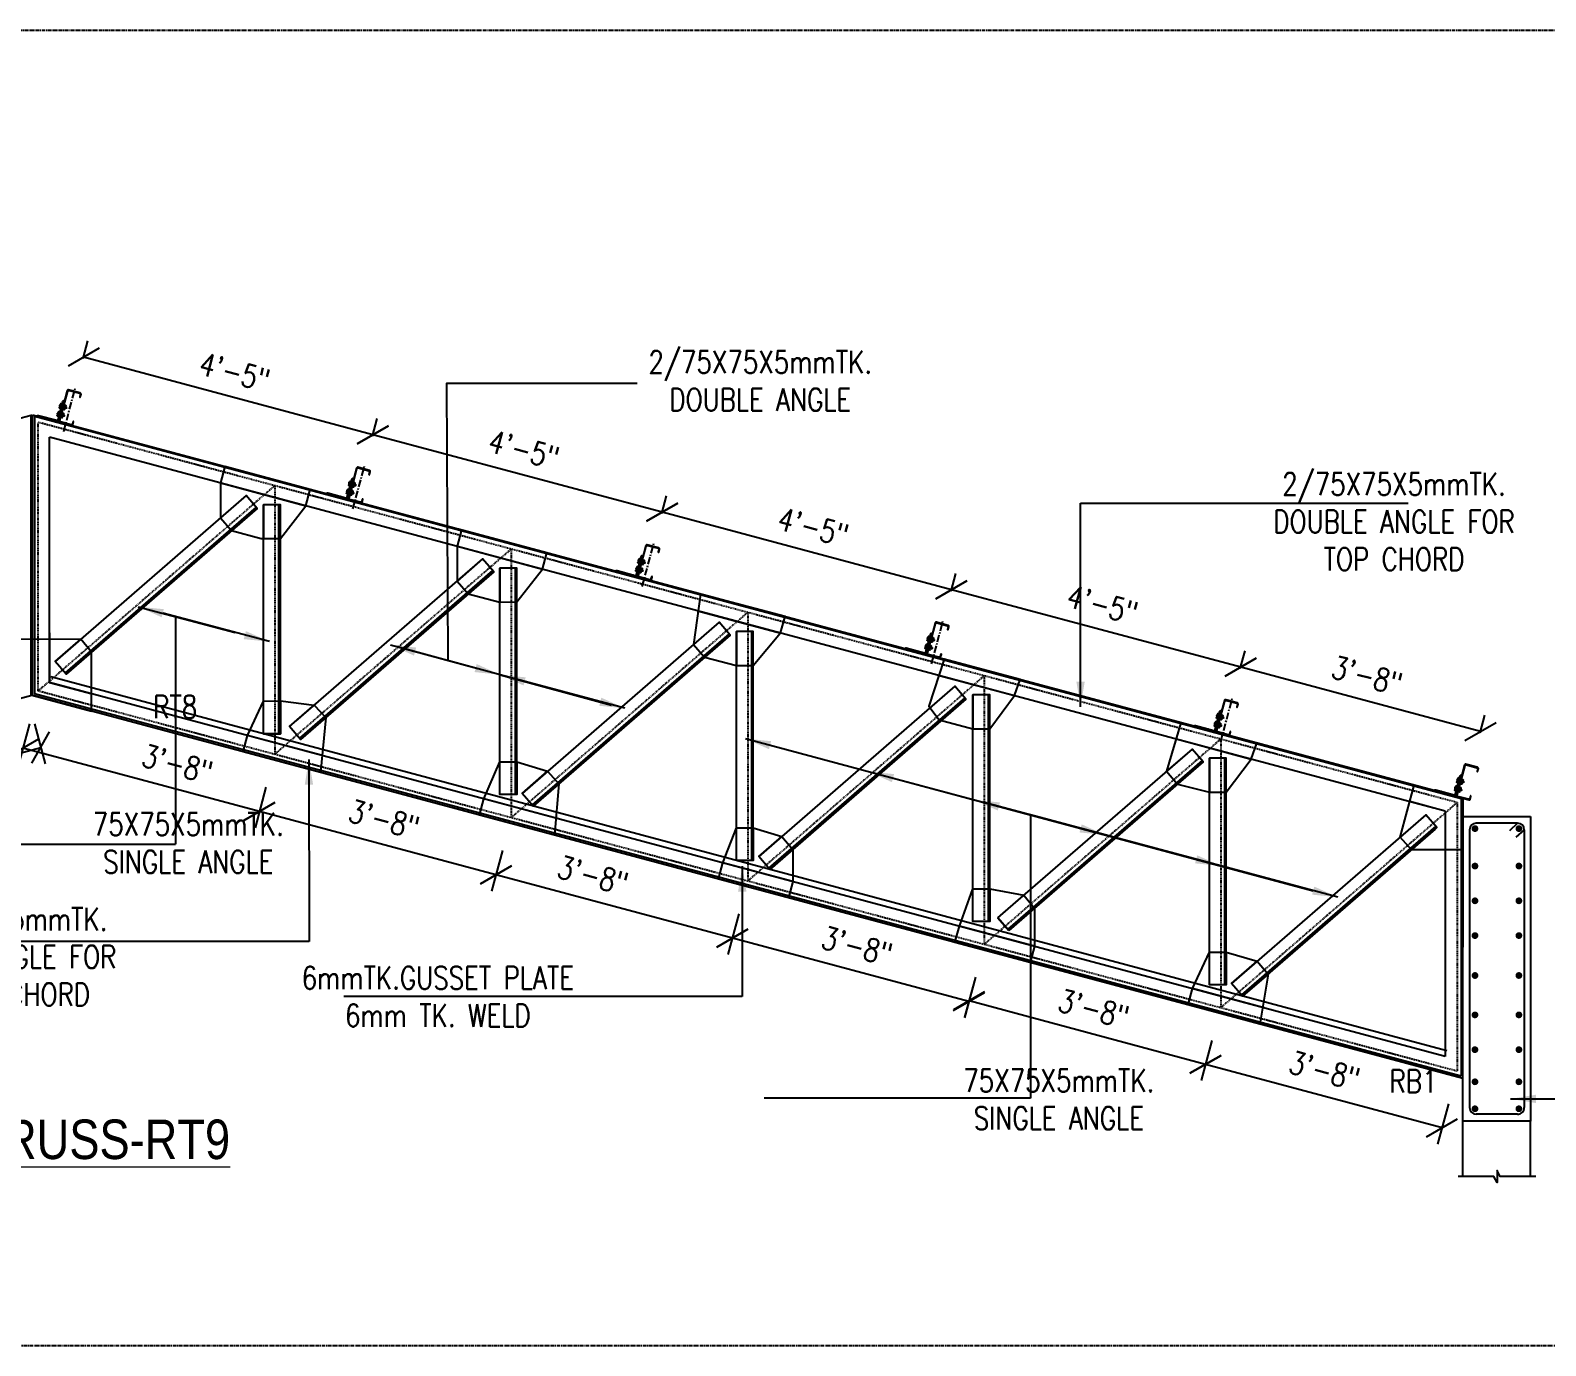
# Model space of a CAD drawing. Extents: x -95606 to 113309, y -42160 to -940.
# Drawn here: x 104599.1 to 104867.7, y -19717.6 to -19484.4 of the extents above; entities that cross this region are included whole.
import ezdxf

# ---------------------------------------------------------------- set-up
doc = ezdxf.new("R2010")
doc.units = 0
doc.header["$LTSCALE"] = 0.02
doc.header["$MEASUREMENT"] = 0
doc.header["$PDMODE"] = 3
doc.header["$PDSIZE"] = -2
for name, pattern in [('CENTER', [50.8, 31.75, -6.35, 6.35, -6.35]), ('CENTERX2', [101.6, 63.5, -12.7, 12.7, -12.7]), ('DASHEDX2', [1.5, 1, -0.5])]:
    doc.linetypes.add(name, pattern=pattern)
doc.layers.get('0').update_dxf_attribs({"linetype": 'CONTINUOUS'})
doc.layers.get('DEFPOINTS').update_dxf_attribs({"linetype": 'CONTINUOUS'})
for name, color, linetype in [('5T', 4, 'CONTINUOUS'), ('A-C PURLIN', 1, 'CONTINUOUS'), ('A-GRID', 7, 'CENTERX2'), ('A-OL', 2, 'CONTINUOUS'), ('A-WELD', 6, 'CONTINUOUS'), ('DIM', 7, 'CONTINUOUS'), ('dimentions', 8, 'CONTINUOUS'), ('EXLINE', 33, 'CONTINUOUS'), ('G-GRID', 7, 'CENTERX2'), ('GUSSET', 1, 'CONTINUOUS'), ('LEVEL', 1, 'CONTINUOUS'), ('OL', 2, 'CONTINUOUS'), ('RF', 5, 'CONTINUOUS'), ('RF5', 6, 'CONTINUOUS'), ('S-DIM', 7, 'CONTINUOUS'), ('S-TXT', 2, 'CONTINUOUS'), ('TEX', 2, 'CONTINUOUS')]:
    doc.layers.add(name, color=color, linetype=linetype)
doc.layers.add('Layer4', color=4, linetype='CONTINUOUS', lineweight=25)
doc.styles.add('ROMANC', font='romanc.shx')
doc.styles.add('style9', font='romans.shx', dxfattribs={"width": 0.8, "height": 4})
doc.dimstyles.new('TEXT-14', dxfattribs={"dimtxt": 4, "dimasz": 4.5, "dimexe": 3, "dimexo": 6, "dimgap": 2, "dimtad": 1, "dimdec": 0, "dimrnd": 0.5, "dimzin": 1, "dimdsep": 46, "dimlunit": 4, "dimtxsty": 'style9', "dimblk": 'OBLIQUE', "dimcen": 72.09, "dimclrd": 1, "dimclre": 1, "dimclrt": 2, "dimadec": 0, "dimazin": 0, "dimtfac": 1, "dimtdec": 0, "dimtofl": 0, "dimtmove": 0, "dimatfit": 3, "dimfxl": 1, "dimfrac": 2, "dimtolj": 1, "dimtzin": 0, "dimlwd": -1, "dimarcsym": 0})

# ---------------------------------------------------------------- blocks, each defined once
blk = doc.blocks.new('_Oblique')
at = {"color": 0, "linetype": 'ByBlock', "lineweight": -2}
blk.add_line((-0.5, -0.5), (0.5, 0.5), dxfattribs=at)
blk = doc.blocks.new('*D154')
at = {"layer": 'DEFPOINTS', "color": 0, "lineweight": -2, "transparency": 16777216}
for p in [(104598.23, -19601.54), (104555.81, -19612.91), (104600.91, -19611.55)]:
    blk.add_point(p, dxfattribs=at)
at = {"layer": 'dimentions', "color": 1, "lineweight": -2, "transparency": 16777216}
for p, q in [((104599.79, -19607.34), (104601.69, -19614.45)), ((104557.37, -19618.71), (104559.27, -19625.82))]:
    blk.add_line(p, q, dxfattribs=at)
at = {"layer": 'dimentions', "color": 1, "transparency": 16777216}
blk.add_line((104558.49, -19622.92), (104600.91, -19611.55), dxfattribs=at)
at = {"layer": 'dimentions', "color": 1, "transparency": 16777216, "xscale": 4.5, "yscale": 4.5, "zscale": 4.5}
for p, rotation in [((104600.91, -19611.55), 15.00001743841738), ((104558.49, -19622.92), 195.0000174384174)]:
    blk.add_blockref('_Oblique', p, dxfattribs=dict(at, rotation=rotation))
at = {"layer": 'dimentions', "color": 2, "transparency": 16777216, "insert": (104578.57, -19613), "char_height": 4, "attachment_point": 5, "rotation": 15, "style": 'style9'}
blk.add_mtext('\\A1;3\'-8"', dxfattribs=at)
blk = doc.blocks.new('A BOLT')
at = {"layer": 'GUSSET'}
h = blk.add_hatch(dxfattribs=at)
h.set_pattern_fill('LINE', color=8, scale=12.375, angle=107, style=0)
h.set_pattern_definition([(286.416, (-3737.1646, 76954.9778), (1.483816784, 0.437161318), [])])
edge = h.paths.add_edge_path()
edge.add_line((7, -1.2), (11.8, 0.3))
edge.add_ellipse((11.2, 2.4), major_axis=(1.59, 1.59), ratio=1, start_angle=241.416, end_angle=331.416)
edge.add_line((13.3, 3.1), (13.1, 3.8))
edge.add_line((13.1, 3.8), (12.9, 4.6))
edge.add_ellipse((10.7, 3.9), major_axis=(1.59, 1.59), ratio=1, start_angle=331.416, end_angle=421.416)
edge.add_line((10.1, 6.1), (7.5, 5.3))
edge.add_line((7.5, 5.3), (5.3, 4.7))
edge.add_ellipse((5.9, 2.5), major_axis=(1.59, 1.59), ratio=1, start_angle=331.416, end_angle=421.416, ccw=False)
edge.add_line((8, 3.1), (8.3, 2.4))
edge.add_line((8.3, 2.4), (8.5, 1.6))
edge.add_ellipse((6.3, 1), major_axis=(1.59, 1.59), ratio=1, start_angle=241.416, end_angle=331.416, ccw=False)
at = {"layer": 'A-GRID'}
blk.add_line((15.8, 4.6), (-20.1, -5.9), dxfattribs=at)
at = {"layer": 'A-OL', "color": 1, "linetype": 'DASHEDX2'}
for p, q in [((-12.7, 8.6), (-11.9, 8.9)), ((-2.5, 11.6), (-3.3, 11.4)), ((-6, -14.1), (-5.2, -13.8)), ((4.2, -11.1), (3.3, -11.4))]:
    blk.add_line(p, q, dxfattribs=at)
at = {"layer": 'A-OL', "color": 1}
for p, q in [((-5.2, -13.8), (-11.9, 8.9)), ((3.3, -11.4), (-3.3, 11.4))]:
    blk.add_line(p, q, dxfattribs=at)
at = {"layer": 'OL'}
for p, q in [((-12.7, 8.6), (-6, -14.1)), ((-2.5, 11.6), (4.2, -11.1)), ((9.2, 5.8), (-0.1, 3.1))]:
    blk.add_line(p, q, dxfattribs=at)
for points in [[(-12.3, 7), (-16.9, 5.6, 0.414214), (-18.5, 2.8), (-18.1, 1.6)], [(-10.2, 0.2), (-14.9, -1.2, -0.414214), (-17.7, 0.3), (-18.1, 1.6)], [(-2, 10), (2.7, 11.3, -0.414214), (5.5, 9.8), (5.9, 8.6)], [(0, 3.1), (4.7, 4.5, 0.414214), (6.2, 7.3), (5.9, 8.6)], [(8.3, 2.4), (8, 3.1, 0.414214), (5.3, 4.7), (2.7, 3.9)], [(8.3, 2.4), (8.5, 1.6, -0.414214), (7, -1.2), (2.9, -2.4)], [(13.1, 3.8), (13.3, 3.1, -0.414214), (11.8, 0.3), (4.5, -1.9)], [(13.1, 3.8), (12.9, 4.6, 0.414214), (10.1, 6.1), (4.6, 4.5)], [(-16.8, -4.9), (-17, -4.2, -0.414214), (-15.5, -1.4), (-12.9, -0.6)], [(-16.8, -4.9), (-16.5, -5.7, 0.414214), (-13.7, -7.2), (-9.7, -6)], [(-8.5, -5.7), (-13.2, -7.1, 0.414214), (-14.7, -9.9), (-14.4, -11.1)], [(-6.5, -12.5), (-11.2, -13.9, -0.414214), (-14, -12.4), (-14.4, -11.1)], [(1.8, -2.7), (6.4, -1.3, -0.414214), (9.2, -2.8), (9.6, -4.1)], [(3.8, -9.5), (8.4, -8.2, 0.414214), (10, -5.4), (9.6, -4.1)]]:
    blk.add_lwpolyline(points, format="xyb", dxfattribs=at)
for points in [[(-0.9, 2.9), (-9.4, 0.4)], [(8.2, 5.5), (7.8, 5.4), (-0.1, 3.1)], [(-7.7, -5.3), (0.8, -2.8)]]:
    blk.add_lwpolyline(points, dxfattribs=at)
blk = doc.blocks.new('RT8-LIP')
at = {"layer": 'A-C PURLIN'}
h = blk.add_hatch(dxfattribs=at)
h.set_pattern_fill('STEEL', color=256, scale=8, angle=16.708, style=0)
h.set_pattern_definition([(61.708, (-15390.126, -58951.48), (-22.365806, 12.038718), []), (61.708, (-15393.777, -58939.315), (-22.365806, 12.038718), [])])
h.paths.add_polyline_path([(-50.1, 64.3), (-69.8, 129.9, -0.414214), (-66.4, 136.1), (-19.5, 150.2, -0.414214), (-13.3, 146.9), (-10.3, 136.8, 0.490314), (-8.8, 136.3, 0.490314), (-7.9, 137.5), (-11.6, 150, 0.414214), (-17.8, 153.3), (-69.6, 137.8, 0.414214), (-72.9, 131.6), (-52.5, 63.6), (-32.1, -4.4, 0.414214), (-25.9, -7.8), (25.9, 7.8, 0.414214), (29.2, 14), (25.5, 26.4, 0.490314), (24, 27, 0.490314), (23.1, 25.7), (26.1, 15.7, -0.414214), (22.7, 9.4), (-24.2, -4.6, -0.414214), (-30.4, -1.3)])
h = blk.add_hatch(dxfattribs=at)
h.set_pattern_fill('STEEL', color=256, scale=11, angle=106.708, style=0)
h.set_pattern_definition([(151.708, (-15373.637, -58962.002), (-16.553237, -30.752983), []), (151.708, (-15390.362, -58967.023), (-16.553237, -30.752983), [])])
h.paths.add_polyline_path([(-60.7, 86.2, 0.414214), (-64.1, 80), (-39.6, -1.4, -0.414214), (-43, -7.7), (-124.4, -32.1, 0.414214), (-127.7, -38.3), (-31.9, -9.6)])
for points in [[(24.2, 27.1), (23.7, 27, 0.414214), (23.1, 25.7), (26.1, 15.7, -0.414214), (22.7, 9.4), (-24.2, -4.6, -0.414214), (-30.4, -1.3), (-50.1, 64.3), (-69.8, 129.9, -0.414214), (-66.4, 136.1), (-19.5, 150.2, -0.414214), (-13.3, 146.9), (-10.3, 136.8, 0.414214), (-9, 136.2), (-8.5, 136.3, 0.414214), (-7.9, 137.5), (-11.6, 150, 0.414214), (-17.8, 153.3), (-69.6, 137.8, 0.414214), (-72.9, 131.6), (-52.5, 63.6), (-32.1, -4.4, 0.414214), (-25.9, -7.8), (25.9, 7.8, 0.414214), (29.2, 14), (25.5, 26.4, 0.414214)], [(-60.7, 86.2), (-31.9, -9.6), (-127.7, -38.3), (-127.7, -38.3, -0.414214), (-124.4, -32.1), (-43, -7.7, 0.414214), (-39.6, -1.4), (-64.1, 80, -0.414214), (-60.7, 86.2)]]:
    blk.add_lwpolyline(points, format="xyb", close=True, dxfattribs=at)
blk = doc.blocks.new('A$C7F18320F')
at = {"layer": 'A-C PURLIN', "xscale": 0.03999999999769976, "yscale": 0.03999999999769976, "zscale": 0.03999999999769976, "rotation": 357.2919999998659}
blk.add_blockref('RT8-LIP', (1.29, 0.32), dxfattribs=at)
at = {"layer": 'A-WELD', "xscale": 0.03999999999769976, "yscale": 0.03999999999769976, "zscale": 0.03999999999769976, "rotation": 357.2919999998659}
for p in [(-0.54, 2.81), (-0.18, 1.36)]:
    blk.add_blockref('A BOLT', p, dxfattribs=at)
blk = doc.blocks.new('*D155')
at = {"layer": 'DEFPOINTS', "color": 0, "lineweight": -2, "transparency": 16777216}
for p in [(104813.62, -19597.33), (104812, -19603.37), (104854.51, -19614.77)]:
    blk.add_point(p, dxfattribs=at)
at = {"layer": 'dimentions', "color": 1, "lineweight": -2, "transparency": 16777216}
for p, q in [((104813.55, -19597.58), (104814.39, -19594.43)), ((104856.06, -19608.97), (104856.91, -19605.83))]:
    blk.add_line(p, q, dxfattribs=at)
at = {"layer": 'dimentions', "color": 1, "transparency": 16777216}
blk.add_line((104856.13, -19608.72), (104813.62, -19597.33), dxfattribs=at)
at = {"layer": 'dimentions', "color": 1, "transparency": 16777216, "xscale": 4.500000000000001, "yscale": 4.500000000000001, "zscale": 4.500000000000001}
for p, rotation in [((104813.62, -19597.33), 164.9988413426649), ((104856.13, -19608.72), 344.9988413426649)]:
    blk.add_blockref('_Oblique', p, dxfattribs=dict(at, rotation=rotation))
at = {"layer": 'dimentions', "color": 2, "transparency": 16777216, "insert": (104836.01, -19598.8), "char_height": 4, "attachment_point": 5, "rotation": 344.9988, "style": 'style9'}
blk.add_mtext('\\A1;3\'-8"', dxfattribs=at)
blk = doc.blocks.new('*D156')
at = {"layer": 'DEFPOINTS', "color": 0, "lineweight": -2, "transparency": 16777216}
for p in [(104762.34, -19583.59), (104760.72, -19589.64), (104812, -19603.37)]:
    blk.add_point(p, dxfattribs=at)
at = {"layer": 'dimentions', "color": 1, "lineweight": -2, "transparency": 16777216}
for p, q in [((104762.28, -19583.84), (104763.12, -19580.69)), ((104813.55, -19597.58), (104814.39, -19594.43))]:
    blk.add_line(p, q, dxfattribs=at)
at = {"layer": 'dimentions', "color": 1, "transparency": 16777216}
blk.add_line((104813.62, -19597.33), (104762.34, -19583.59), dxfattribs=at)
for p, xscale, yscale, zscale, rotation in [((104762.34, -19583.59), 4.500000000000001, 4.500000000000001, 4.500000000000001, 165.0001443091876), ((104813.62, -19597.33), 4.5, 4.5, 4.5, 345.0001443091876)]:
    blk.add_blockref('_Oblique', p, dxfattribs=dict(at, xscale=xscale, yscale=yscale, zscale=zscale, rotation=rotation))
at = {"layer": 'dimentions', "color": 2, "transparency": 16777216, "insert": (104789.11, -19586.23), "char_height": 4, "attachment_point": 5, "rotation": 345.0001, "style": 'style9'}
blk.add_mtext('\\A1;4\'-5"', dxfattribs=at)
blk = doc.blocks.new('*D157')
at = {"layer": 'DEFPOINTS', "color": 0, "lineweight": -2, "transparency": 16777216}
for p in [(104711.07, -19569.85), (104709.45, -19575.9), (104760.72, -19589.64)]:
    blk.add_point(p, dxfattribs=at)
at = {"layer": 'dimentions', "color": 1, "lineweight": -2, "transparency": 16777216}
for p, q in [((104711, -19570.1), (104711.84, -19566.95)), ((104762.28, -19583.84), (104763.12, -19580.69))]:
    blk.add_line(p, q, dxfattribs=at)
at = {"layer": 'dimentions', "color": 1, "transparency": 16777216}
blk.add_line((104762.34, -19583.59), (104711.07, -19569.85), dxfattribs=at)
at = {"layer": 'dimentions', "color": 1, "transparency": 16777216, "xscale": 4.5, "yscale": 4.5, "zscale": 4.5}
for p, rotation in [((104711.07, -19569.85), 164.999982110173), ((104762.34, -19583.59), 344.999982110173)]:
    blk.add_blockref('_Oblique', p, dxfattribs=dict(at, rotation=rotation))
at = {"layer": 'dimentions', "color": 2, "transparency": 16777216, "insert": (104737.84, -19572.49), "char_height": 4, "attachment_point": 5, "rotation": 345, "style": 'style9'}
blk.add_mtext('\\A1;4\'-5"', dxfattribs=at)
blk = doc.blocks.new('*D158')
at = {"layer": 'DEFPOINTS', "color": 0, "lineweight": -2, "transparency": 16777216}
for p in [(104659.79, -19556.11), (104658.17, -19562.16), (104709.45, -19575.9)]:
    blk.add_point(p, dxfattribs=at)
at = {"layer": 'dimentions', "color": 1, "lineweight": -2, "transparency": 16777216}
for p, q in [((104659.73, -19556.36), (104660.57, -19553.22)), ((104711, -19570.1), (104711.84, -19566.95))]:
    blk.add_line(p, q, dxfattribs=at)
at = {"layer": 'dimentions', "color": 1, "transparency": 16777216}
blk.add_line((104711.07, -19569.85), (104659.79, -19556.11), dxfattribs=at)
at = {"layer": 'dimentions', "color": 1, "transparency": 16777216, "xscale": 4.5, "yscale": 4.5, "zscale": 4.5}
for p, rotation in [((104659.79, -19556.11), 165.0008342643295), ((104711.07, -19569.85), 345.0008342643295)]:
    blk.add_blockref('_Oblique', p, dxfattribs=dict(at, rotation=rotation))
at = {"layer": 'dimentions', "color": 2, "transparency": 16777216, "insert": (104686.56, -19558.75), "char_height": 4, "attachment_point": 5, "rotation": 345.0008, "style": 'style9'}
blk.add_mtext('\\A1;4\'-5"', dxfattribs=at)
blk = doc.blocks.new('*D159')
at = {"layer": 'DEFPOINTS', "color": 0, "lineweight": -2, "transparency": 16777216}
for p in [(104608.52, -19542.37), (104606.9, -19548.42), (104658.17, -19562.16)]:
    blk.add_point(p, dxfattribs=at)
at = {"layer": 'dimentions', "color": 1, "lineweight": -2, "transparency": 16777216}
for p, q in [((104608.45, -19542.62), (104609.29, -19539.48)), ((104659.73, -19556.36), (104660.57, -19553.22))]:
    blk.add_line(p, q, dxfattribs=at)
at = {"layer": 'dimentions', "color": 1, "transparency": 16777216}
blk.add_line((104659.79, -19556.11), (104608.52, -19542.37), dxfattribs=at)
at = {"layer": 'dimentions', "color": 1, "transparency": 16777216, "xscale": 4.5, "yscale": 4.5, "zscale": 4.5}
for p, rotation in [((104608.52, -19542.37), 164.9991299627706), ((104659.79, -19556.11), 344.9991299627706)]:
    blk.add_blockref('_Oblique', p, dxfattribs=dict(at, rotation=rotation))
at = {"layer": 'dimentions', "color": 2, "transparency": 16777216, "insert": (104635.29, -19545.01), "char_height": 4, "attachment_point": 5, "rotation": 344.9991, "style": 'style9'}
blk.add_mtext('\\A1;4\'-5"', dxfattribs=at)
blk = doc.blocks.new('*D160')
at = {"layer": 'DEFPOINTS', "color": 0, "lineweight": -2, "transparency": 16777216}
for p in [(104810.07, -19657.71), (104807.39, -19667.72), (104851.99, -19668.94)]:
    blk.add_point(p, dxfattribs=at)
at = {"layer": 'dimentions', "color": 1, "lineweight": -2, "transparency": 16777216}
for p, q in [((104808.52, -19663.5), (104806.61, -19670.61)), ((104850.44, -19674.73), (104848.53, -19681.85))]:
    blk.add_line(p, q, dxfattribs=at)
at = {"layer": 'dimentions', "color": 1, "transparency": 16777216}
blk.add_line((104849.31, -19678.95), (104807.39, -19667.72), dxfattribs=at)
at = {"layer": 'dimentions', "color": 1, "transparency": 16777216, "xscale": 4.5, "yscale": 4.5, "zscale": 4.5}
for p, rotation in [((104807.39, -19667.72), 164.9999991407766), ((104849.31, -19678.95), 344.9999991407766)]:
    blk.add_blockref('_Oblique', p, dxfattribs=dict(at, rotation=rotation))
at = {"layer": 'dimentions', "color": 2, "transparency": 16777216, "insert": (104828.47, -19668.83), "char_height": 4, "attachment_point": 5, "rotation": 345, "style": 'style9'}
blk.add_mtext('\\A1;3\'-8"', dxfattribs=at)
blk = doc.blocks.new('*D161')
at = {"layer": 'DEFPOINTS', "color": 0, "lineweight": -2, "transparency": 16777216}
for p in [(104726.23, -19635.24), (104723.52, -19645.37), (104768.15, -19646.47)]:
    blk.add_point(p, dxfattribs=at)
at = {"layer": 'dimentions', "color": 1, "lineweight": -2, "transparency": 16777216}
for p, q in [((104724.68, -19641.04), (104722.74, -19648.27)), ((104766.6, -19652.27), (104764.66, -19659.5))]:
    blk.add_line(p, q, dxfattribs=at)
at = {"layer": 'dimentions', "color": 1, "transparency": 16777216}
blk.add_line((104765.44, -19656.6), (104723.52, -19645.37), dxfattribs=at)
at = {"layer": 'dimentions', "color": 1, "transparency": 16777216, "xscale": 4.499999999999999, "yscale": 4.499999999999999, "zscale": 4.499999999999999}
for p, rotation in [((104723.52, -19645.37), 164.9999422528514), ((104765.44, -19656.6), 344.9999422528514)]:
    blk.add_blockref('_Oblique', p, dxfattribs=dict(at, rotation=rotation))
at = {"layer": 'dimentions', "color": 2, "transparency": 16777216, "insert": (104745.61, -19646.75), "char_height": 4, "attachment_point": 5, "rotation": 344.9999, "style": 'style9'}
blk.add_mtext('\\A1;3\'-8"', dxfattribs=at)
blk = doc.blocks.new('*D162')
at = {"layer": 'DEFPOINTS', "color": 0, "lineweight": -2, "transparency": 16777216}
for p in [(104684.31, -19624.01), (104681.6, -19634.13), (104726.23, -19635.24)]:
    blk.add_point(p, dxfattribs=at)
at = {"layer": 'dimentions', "color": 1, "lineweight": -2, "transparency": 16777216}
for p, q in [((104682.76, -19629.8), (104680.82, -19637.03)), ((104724.68, -19641.04), (104722.74, -19648.26))]:
    blk.add_line(p, q, dxfattribs=at)
at = {"layer": 'dimentions', "color": 1, "transparency": 16777216}
blk.add_line((104723.52, -19645.36), (104681.6, -19634.13), dxfattribs=at)
for p, xscale, yscale, zscale, rotation in [((104681.6, -19634.13), 4.499999999999999, 4.499999999999999, 4.499999999999999, 164.9999722030181), ((104723.52, -19645.36), 4.5, 4.5, 4.5, 344.9999722030182)]:
    blk.add_blockref('_Oblique', p, dxfattribs=dict(at, xscale=xscale, yscale=yscale, zscale=zscale, rotation=rotation))
at = {"layer": 'dimentions', "color": 2, "transparency": 16777216, "insert": (104698.8, -19634.2), "char_height": 4, "attachment_point": 5, "rotation": 345, "style": 'style9'}
blk.add_mtext('\\A1;3\'-8"', dxfattribs=at)
blk = doc.blocks.new('*D165')
at = {"layer": 'DEFPOINTS', "color": 0, "lineweight": -2, "transparency": 16777216}
for p in [(104768.15, -19646.47), (104765.47, -19656.48), (104810.07, -19657.71)]:
    blk.add_point(p, dxfattribs=at)
at = {"layer": 'dimentions', "color": 1, "lineweight": -2, "transparency": 16777216}
for p, q in [((104766.6, -19652.27), (104764.69, -19659.38)), ((104808.52, -19663.5), (104806.61, -19670.61))]:
    blk.add_line(p, q, dxfattribs=at)
at = {"layer": 'dimentions', "color": 1, "transparency": 16777216}
blk.add_line((104807.39, -19667.72), (104765.47, -19656.48), dxfattribs=at)
at = {"layer": 'dimentions', "color": 1, "transparency": 16777216, "xscale": 4.5, "yscale": 4.5, "zscale": 4.5}
for p, rotation in [((104765.47, -19656.48), 165.0000577481576), ((104807.39, -19667.72), 345.0000577481576)]:
    blk.add_blockref('_Oblique', p, dxfattribs=dict(at, rotation=rotation))
at = {"layer": 'dimentions', "color": 2, "transparency": 16777216, "insert": (104787.56, -19657.87), "char_height": 4, "attachment_point": 5, "rotation": 345.0001, "style": 'style9'}
blk.add_mtext('\\A1;3\'-8"', dxfattribs=at)
blk = doc.blocks.new('*D167')
at = {"layer": 'DEFPOINTS', "color": 0, "lineweight": -2, "transparency": 16777216}
for p in [(104642.39, -19612.78), (104639.68, -19622.9), (104684.31, -19624.01)]:
    blk.add_point(p, dxfattribs=at)
at = {"layer": 'dimentions', "color": 1, "lineweight": -2, "transparency": 16777216}
for p, q in [((104640.84, -19618.57), (104638.9, -19625.8)), ((104682.76, -19629.8), (104680.82, -19637.03))]:
    blk.add_line(p, q, dxfattribs=at)
at = {"layer": 'dimentions', "color": 1, "transparency": 16777216}
blk.add_line((104681.6, -19634.13), (104639.68, -19622.9), dxfattribs=at)
at = {"layer": 'dimentions', "color": 1, "transparency": 16777216, "xscale": 4.5, "yscale": 4.5, "zscale": 4.5}
for p, rotation in [((104639.68, -19622.9), 165.0000277969805), ((104681.6, -19634.13), 345.0000277969805)]:
    blk.add_blockref('_Oblique', p, dxfattribs=dict(at, rotation=rotation))
at = {"layer": 'dimentions', "color": 2, "transparency": 16777216, "insert": (104661.77, -19624.28), "char_height": 4, "attachment_point": 5, "rotation": 345, "style": 'style9'}
blk.add_mtext('\\A1;3\'-8"', dxfattribs=at)
blk = doc.blocks.new('*D168')
at = {"layer": 'DEFPOINTS', "color": 0, "lineweight": -2, "transparency": 16777216}
for p in [(104600.47, -19601.54), (104597.76, -19611.67), (104642.39, -19612.78)]:
    blk.add_point(p, dxfattribs=at)
at = {"layer": 'dimentions', "color": 1, "lineweight": -2, "transparency": 16777216}
for p, q in [((104598.92, -19607.34), (104596.98, -19614.56)), ((104640.84, -19618.57), (104638.9, -19625.8))]:
    blk.add_line(p, q, dxfattribs=at)
at = {"layer": 'dimentions', "color": 1, "transparency": 16777216}
blk.add_line((104639.68, -19622.9), (104597.76, -19611.67), dxfattribs=at)
at = {"layer": 'dimentions', "color": 1, "transparency": 16777216, "xscale": 4.5, "yscale": 4.5, "zscale": 4.5}
for p, rotation in [((104597.76, -19611.67), 165.0010042899047), ((104639.68, -19622.9), 345.0010042899047)]:
    blk.add_blockref('_Oblique', p, dxfattribs=dict(at, rotation=rotation))
at = {"layer": 'dimentions', "color": 2, "transparency": 16777216, "insert": (104625.13, -19614.47), "char_height": 4, "attachment_point": 5, "rotation": 345.001, "style": 'style9'}
blk.add_mtext('\\A1;3\'-8"', dxfattribs=at)

msp = doc.modelspace()

# ---------------------------------------------------------------- linework, layer by layer
at = {"layer": 'A-GRID'}
for p, q in [((104604.995, -19555.521), (104607.028, -19547.935)), ((104656.27, -19569.261), (104658.302, -19561.676)), ((104707.545, -19582.999), (104709.577, -19575.413)), ((104758.819, -19596.738), (104760.852, -19589.152)), ((104810.094, -19610.477), (104812.126, -19602.891))]:
    msp.add_line(p, q, dxfattribs=at)
at = {"layer": 'EXLINE'}
for p, q in [((104852.989, -19623.764), (104864.99, -19623.764)), ((104864.99, -19623.764), (104864.99, -19677.764)), ((104852.989, -19687.61), (104852.988, -19670.241)), ((104864.99, -19677.764), (104852.989, -19677.764)), ((104864.99, -19677.764), (104852.989, -19677.764)), ((104864.989, -19687.611), (104864.99, -19677.764))]:
    msp.add_line(p, q, dxfattribs=at)
at = {"layer": 'EXLINE', "color": 1}
msp.add_lwpolyline([(104673.135, -19596.148), (104672.908, -19546.993), (104706.667, -19546.993)], dxfattribs=at)
at = {"layer": 'G-GRID', "color": 8, "ltscale": 0.1}
for p, q in [((104599.351, -19552.618), (104599.352, -19602.28)), ((104851.993, -19621.317), (104600.471, -19553.921)), ((104600.471, -19601.544), (104600.471, -19553.921)), ((104642.391, -19565.154), (104600.469, -19601.544)), ((104642.391, -19565.153), (104642.391, -19612.776)), ((104684.311, -19576.386), (104642.391, -19612.776)), ((104684.312, -19576.386), (104684.312, -19624.009)), ((104726.232, -19587.619), (104684.312, -19624.009)), ((104726.232, -19587.619), (104726.232, -19635.242)), ((104768.153, -19598.852), (104726.232, -19635.242)), ((104768.153, -19598.852), (104768.153, -19646.474)), ((104851.993, -19668.939), (104600.471, -19601.544)), ((104810.073, -19610.084), (104768.153, -19646.474)), ((104810.073, -19610.084), (104810.073, -19657.707)), ((104851.994, -19621.317), (104810.072, -19657.707)), ((104851.993, -19621.317), (104851.993, -19668.939))]:
    msp.add_line(p, q, dxfattribs=at)
at = {"layer": 'Layer4'}
for p, q in [((104632.796, -19564.653), (104647.92, -19568.706)), ((104674.716, -19575.887), (104689.84, -19579.94)), ((104717.325, -19587.305), (104732.1, -19591.264)), ((104760.147, -19598.777), (104773.528, -19602.362)), ((104650.606, -19612.906), (104637.563, -19609.411)), ((104802.155, -19610.033), (104815.238, -19613.539)), ((104692.694, -19624.185), (104679.483, -19620.645)), ((104734.251, -19635.32), (104721.833, -19631.992)), ((104777.067, -19646.792), (104763.754, -19643.224)), ((104770.576, -19641.723), (104772.542, -19643.988)), ((104817.808, -19657.709), (104805.064, -19654.294))]:
    msp.add_line(p, q, dxfattribs=at)
for points in [[(104634.762, -19573.101), (104639.293, -19569.168), (104637.327, -19566.902), (104632.796, -19570.835)], [(104643.391, -19574.528), (104643.391, -19568.528), (104640.391, -19568.528), (104640.391, -19574.528)], [(104676.682, -19584.333), (104681.213, -19580.4), (104679.247, -19578.134), (104674.716, -19582.068)], [(104685.312, -19585.761), (104685.312, -19579.761), (104682.312, -19579.761), (104682.312, -19585.761)], [(104718.603, -19595.566), (104723.134, -19591.633), (104721.168, -19589.367), (104716.637, -19593.3)], [(104602.471, -19591.257), (104602.469, -19600.01), (104610.06, -19602.044)], [(104609.916, -19594.669), (104605.437, -19598.556), (104603.47, -19596.291), (104608.033, -19592.33)], [(104727.232, -19596.994), (104727.232, -19590.993), (104724.232, -19590.993), (104724.232, -19596.994)], [(104602.471, -19593.72), (104602.471, -19600.009), (104610.06, -19602.043)], [(104760.396, -19606.909), (104764.927, -19602.976), (104762.96, -19600.711), (104758.429, -19604.644)], [(104643.391, -19603.341), (104643.391, -19609.134), (104640.391, -19609.134), (104640.391, -19603.341)], [(104769.153, -19608.226), (104769.153, -19602.226), (104766.153, -19602.226), (104766.153, -19608.226)], [(104651.463, -19606.226), (104646.984, -19610.114), (104645.017, -19607.848), (104649.496, -19603.96)], [(104685.312, -19614.117), (104685.312, -19619.91), (104682.312, -19619.91), (104682.312, -19614.117)], [(104802.444, -19618.031), (104806.975, -19614.098), (104805.008, -19611.832), (104800.477, -19615.765)], [(104811.073, -19619.459), (104811.073, -19613.458), (104808.073, -19613.458), (104808.073, -19619.459)], [(104692.742, -19618.016), (104688.211, -19621.949), (104686.244, -19619.683), (104690.775, -19615.75)], [(104849.887, -19622.823), (104843.595, -19621.137)], [(104843.878, -19629.686), (104848.409, -19625.753), (104846.442, -19623.488), (104841.911, -19627.421)], [(104849.887, -19622.823), (104849.887, -19629.686)], [(104727.232, -19625.808), (104727.232, -19631.601), (104724.232, -19631.601), (104724.232, -19625.807)], [(104734.24, -19629.615), (104730.131, -19633.181), (104728.235, -19630.855), (104732.273, -19627.349)], [(104769.153, -19636.582), (104769.153, -19642.375), (104766.153, -19642.375), (104766.153, -19636.582)], [(104770.576, -19641.723), (104775.106, -19637.789)], [(104777.073, -19640.055), (104772.542, -19643.988)], [(104811.073, -19647.815), (104811.073, -19653.608), (104808.073, -19653.608), (104808.073, -19647.814)], [(104818.503, -19651.713), (104813.971, -19655.646), (104812.005, -19653.381), (104816.536, -19649.448)]]:
    msp.add_lwpolyline(points, dxfattribs=at)
at = {"layer": 'LEVEL'}
for p in [(104624.779, -19588.352), (104568.175, -19628.706)]:
    msp.add_line(p, (104624.779, -19628.706), dxfattribs=at)
at = {"layer": 'RF', "color": 2, "const_width": 0.6}
for points in [[(104855.449, -19625.935, 1), (104854.849, -19625.935, 1)], [(104862.637, -19625.935, -1), (104863.237, -19625.935, -1)], [(104855.449, -19632.567, -1), (104854.849, -19632.567, -1)], [(104862.637, -19632.567, 1), (104863.237, -19632.567, 1)], [(104855.449, -19638.73, -1), (104854.849, -19638.73, -1)], [(104862.637, -19638.73, 1), (104863.237, -19638.73, 1)], [(104855.449, -19644.893, -1), (104854.849, -19644.893, -1)], [(104862.637, -19644.893, 1), (104863.237, -19644.893, 1)], [(104855.449, -19651.969, -1), (104854.849, -19651.969, -1)], [(104862.637, -19651.969, 1), (104863.237, -19651.969, 1)], [(104855.449, -19658.953, -1), (104854.849, -19658.953, -1)], [(104862.637, -19658.953, 1), (104863.237, -19658.953, 1)], [(104855.449, -19665.116, -1), (104854.849, -19665.116, -1)], [(104862.637, -19665.116, 1), (104863.237, -19665.116, 1)], [(104855.449, -19670.81, -1), (104854.849, -19670.81, -1)], [(104862.637, -19670.81, 1), (104863.237, -19670.81, 1)], [(104855.45, -19675.593, -1), (104854.85, -19675.593, -1)], [(104862.637, -19675.593, 1), (104863.237, -19675.593, 1)], [(104862.637, -19675.593, 1), (104863.237, -19675.593, 1)]]:
    msp.add_lwpolyline(points, format="xyb", close=True, dxfattribs=at)
at = {"layer": 'RF5', "color": 160}
for p, q in [((104862.697, -19624.964), (104855.388, -19624.964)), ((104862.697, -19624.964), (104861.274, -19626.314)), ((104854.188, -19626.164), (104854.188, -19674.619)), ((104863.897, -19626.164), (104862.399, -19627.437)), ((104863.897, -19626.164), (104863.897, -19674.618)), ((104854.188, -19674.619), (104854.188, -19675.365)), ((104863.897, -19674.618), (104863.897, -19675.364)), ((104862.698, -19676.564), (104855.389, -19676.564)), ((104862.698, -19676.564), (104858.498, -19676.564))]:
    msp.add_line(p, q, dxfattribs=at)
for centre, radius, start, end in [((104855.388, -19626.164), 1.2, 90, 180), ((104862.697, -19626.164), 1.2, 0, 90), ((104855.39, -19675.362), 1.201, 180.06254, 269.9741), ((104862.698, -19675.364), 1.2, 270, 0.01144)]:
    msp.add_arc(centre, radius, start, end, dxfattribs=at)
at = {"layer": 'S-DIM', "color": 2}
for p, q in [((104339.711, -19622.156), (104599.231, -19552.618)), ((104852.99, -19620.548), (104599.471, -19552.618)), ((104847.873, -19622.283), (104602.471, -19556.528)), ((104637.327, -19566.902), (104603.47, -19596.291)), ((104639.293, -19569.168), (104605.437, -19598.556)), ((104679.247, -19578.134), (104646.1, -19606.908)), ((104681.213, -19580.4), (104646.984, -19610.114)), ((104721.168, -19589.367), (104686.244, -19619.683)), ((104723.134, -19591.633), (104688.211, -19621.949)), ((104849.887, -19666.304), (104602.471, -19600.009)), ((104850.146, -19665.339), (104602.73, -19599.044)), ((104762.96, -19600.711), (104728.235, -19630.855)), ((104342.724, -19671.042), (104599.352, -19602.279)), ((104852.988, -19670.241), (104599.352, -19602.28)), ((104764.927, -19602.976), (104730.131, -19633.181)), ((104805.008, -19611.832), (104771.486, -19640.932)), ((104806.975, -19614.098), (104772.542, -19643.988)), ((104852.99, -19620.548), (104852.989, -19646.931)), ((104846.442, -19623.488), (104812.005, -19653.381)), ((104849.887, -19622.823), (104849.887, -19666.304)), ((104848.084, -19626.036), (104813.971, -19655.646)), ((104730.131, -19633.181), (104728.235, -19630.856)), ((104772.542, -19643.988), (104770.576, -19641.723))]:
    msp.add_line(p, q, dxfattribs=at)
at = {"layer": 'S-DIM', "color": 1}
for p, q in [((104852.673, -19620.671), (104599.791, -19552.911)), ((104599.791, -19552.911), (104599.791, -19602.066)), ((104643.071, -19568.528), (104643.071, -19609.134)), ((104639.083, -19568.926), (104605.227, -19598.315)), ((104681.003, -19580.158), (104646.774, -19609.872)), ((104684.992, -19579.761), (104684.992, -19619.91)), ((104722.925, -19591.391), (104688.001, -19621.707)), ((104726.912, -19590.993), (104726.912, -19631.601)), ((104852.673, -19669.826), (104599.791, -19602.066)), ((104764.717, -19602.735), (104729.929, -19632.933)), ((104768.833, -19602.226), (104768.833, -19642.375)), ((104806.765, -19613.856), (104772.332, -19643.747)), ((104810.753, -19613.458), (104810.753, -19653.608)), ((104852.673, -19620.671), (104852.673, -19669.826)), ((104848.199, -19625.512), (104813.762, -19655.405))]:
    msp.add_line(p, q, dxfattribs=at)
at = {"layer": 'S-DIM', "color": 3, "linetype": 'Continuous'}
for points in [[(104633.572, -19561.756), (104632.796, -19564.653)], [(104632.796, -19564.653), (104632.796, -19570.835), (104634.762, -19573.101), (104639.999, -19574.528), (104643.391, -19574.528), (104647.92, -19568.706), (104648.697, -19565.808), (104633.572, -19561.756)], [(104674.716, -19575.887), (104674.716, -19582.068), (104676.682, -19584.333), (104682.312, -19585.769), (104685.312, -19585.761), (104689.84, -19579.94), (104690.617, -19577.041), (104674.967, -19572.848)], [(104675.493, -19572.986), (104674.716, -19575.884)], [(104761.078, -19595.921), (104758.364, -19604.252), (104760.151, -19606.666), (104766.153, -19608.226), (104769.153, -19608.226), (104773.528, -19602.362), (104774.55, -19599.53), (104761.078, -19595.921)], [(104651.463, -19606.226), (104650.488, -19615.979), (104636.787, -19612.309), (104637.563, -19609.411), (104640.391, -19603.323), (104643.391, -19603.308), (104649.399, -19604.044), (104651.463, -19606.226)], [(104802.998, -19607.154), (104800.477, -19615.765), (104802.444, -19618.031), (104808.073, -19619.459), (104811.073, -19619.459), (104815.449, -19613.595), (104816.47, -19610.763), (104802.998, -19607.154)], [(104692.742, -19618.016), (104691.965, -19627.095), (104678.706, -19623.543), (104679.483, -19620.645), (104682.312, -19614.117), (104685.312, -19614.117), (104690.775, -19615.75), (104692.742, -19618.016)], [(104852.989, -19629.686), (104849.887, -19629.686), (104843.878, -19629.686), (104841.911, -19627.421), (104844.372, -19618.239), (104852.989, -19620.548)], [(104734.251, -19635.32), (104733.474, -19638.218), (104721.057, -19634.89), (104721.833, -19631.993), (104724.232, -19625.807), (104727.232, -19625.808), (104732.273, -19627.349), (104734.24, -19629.615)], [(104734.24, -19629.58), (104734.251, -19635.32)], [(104777.067, -19646.792), (104776.29, -19649.69), (104762.977, -19646.122), (104763.754, -19643.225), (104766.153, -19636.582), (104769.153, -19636.582), (104775.154, -19637.748), (104777.067, -19640.06), (104777.067, -19646.792)], [(104818.503, -19651.713), (104817.032, -19660.606), (104804.287, -19657.19), (104805.064, -19654.293), (104808.073, -19647.814), (104811.073, -19647.815), (104816.536, -19649.448), (104818.503, -19651.713)]]:
    msp.add_lwpolyline(points, dxfattribs=at)
for points in [[(104717.895, -19584.35), (104716.637, -19593.3), (104718.603, -19595.566), (104724.232, -19596.994), (104727.232, -19596.994), (104732.073, -19591.255), (104732.849, -19588.357)], [(104588.56, -19605.171), (104599.352, -19602.28), (104609.916, -19605.11), (104609.916, -19594.669), (104608.033, -19592.33), (104590.542, -19592.385), (104588.56, -19594.659)]]:
    msp.add_lwpolyline(points, close=True, dxfattribs=at)
at = {"layer": 'S-DIM', "color": 1}
msp.add_lwpolyline([(104865.962, -19687.611), (104859.602, -19687.611), (104859.074, -19686.56), (104859.074, -19688.683), (104858.517, -19687.612), (104852.19, -19687.612)], dxfattribs=at)
at = {"layer": 'S-TXT'}
for p, q in [((104599.231, -19602.311), (104599.231, -19552.618)), ((104599.471, -19602.312), (104599.471, -19552.618)), ((104602.471, -19600.009), (104602.471, -19556.528)), ((104640.391, -19609.134), (104640.391, -19568.528)), ((104643.391, -19609.134), (104643.391, -19568.528)), ((104682.312, -19619.91), (104682.312, -19579.761)), ((104685.312, -19619.91), (104685.312, -19579.761)), ((104724.232, -19631.601), (104724.232, -19590.993)), ((104727.232, -19631.601), (104727.232, -19590.993)), ((104766.153, -19642.375), (104766.153, -19602.226)), ((104769.153, -19642.375), (104769.153, -19602.226)), ((104640.391, -19609.134), (104643.391, -19609.134)), ((104808.073, -19653.608), (104808.073, -19613.458)), ((104811.073, -19653.608), (104811.073, -19613.458)), ((104852.988, -19670.241), (104852.99, -19620.548))]:
    msp.add_line(p, q, dxfattribs=at)
at = {"layer": 'S-TXT', "color": 5, "linetype": 'CENTER', "lineweight": -2}
msp.add_lwpolyline([(104287.147, -19484.429), (104916.536, -19484.429), (104916.536, -19717.588), (104287.147, -19717.588)], close=True, dxfattribs=at)
at = {"layer": 'TEX', "linetype": 'DASHEDX2', "lineweight": -2}
msp.add_line((104599.231, -19552.618), (104599.471, -19552.618), dxfattribs=at)

# ---------------------------------------------------------------- block references
at = {"ltscale": 44, "xscale": 0.9833464483156201, "yscale": 0.9833464483156201, "zscale": 0.9833464483156201, "rotation": 330.9999999988659}
for p in [(104604.084, -19553.854), (104655.358, -19567.595), (104706.633, -19581.332), (104757.907, -19595.071), (104809.182, -19608.81), (104851.775, -19620.223)]:
    msp.add_blockref('A$C7F18320F', p, dxfattribs=at)

# ---------------------------------------------------------------- texts
at = {"layer": '5T', "lineweight": 9, "insert": (104599.304, -19677.505), "char_height": 7, "width": 126.09722, "attachment_point": 2, "style": 'ROMANC'}
msp.add_mtext('{\\fSwis721 Cn BT|b0|i0|c0|p34;\\LROOF TRUSS-RT9}', dxfattribs=at)
at = {"layer": 'dimentions', "color": 2, "char_height": 4, "attachment_point": 5, "style": 'style9'}
for s, width, insert in [('2/75X75X5mmTK. \\PDOUBLE ANGLE', 104.19387, (104728.468, -19546.558)), ('2/75X75X5mmTK. \\PDOUBLE ANGLE FOR\\PTOP CHORD', 104.19387, (104840.803, -19571.51)), ('RT8', 109.71958, (104624.754, -19604.351)), ('75X75X5mmTK. \\PSINGLE ANGLE', 104.19387, (104627.082, -19628.483)), ('2/75X75X5mmTK. \\PDOUBLE ANGLE FOR\\PBOTTOM CHORD', 104.19387, (104592.933, -19648.662)), ('6mmTK.GUSSET PLATE \\P6mm TK. WELD', 104.19387, (104671.311, -19655.71)), ('75X75X5mmTK. \\PSINGLE ANGLE', 104.19387, (104781.388, -19673.931))]:
    msp.add_mtext_dynamic_manual_height_columns(s, width=width, gutter_width=16, heights=[0], dxfattribs=dict(at, insert=insert))
at = {"layer": 'dimentions', "color": 2, "insert": (104844.261, -19670.695), "char_height": 4, "width": 76.41678, "attachment_point": 5, "style": 'style9'}
msp.add_mtext('RB1', dxfattribs=at)

# ---------------------------------------------------------------- dimensions: what is measured, and where the dimension line sits
at = {"layer": 'dimentions'}
for p1, p2, distance, picture, middle in [((104658.173, -19562.159), (104606.898, -19548.419), -6.257, '*D159', (104635.289, -19545.013)), ((104709.448, -19575.897), (104658.173, -19562.159), -6.258, '*D158', (104686.564, -19558.751)), ((104760.722, -19589.636), (104709.448, -19575.897), -6.257, '*D157', (104737.838, -19572.491)), ((104811.997, -19603.375), (104760.722, -19589.636), -6.257, '*D156', (104789.113, -19586.229)), ((104854.51, -19614.767), (104811.997, -19603.375), -6.257, '*D155', (104836.007, -19598.795)), ((104555.813, -19612.91), (104598.232, -19601.544), -10.361, '*D154', (104578.571, -19613.004)), ((104684.312, -19624.009), (104642.391, -19612.777), 10.479, '*D167', (104661.773, -19624.283)), ((104768.153, -19646.474), (104726.232, -19635.242), 10.486, '*D161', (104745.612, -19646.755)), ((104810.072, -19657.707), (104768.153, -19646.474), 10.362, '*D165', (104787.564, -19657.868))]:
    dim = msp.add_aligned_dim(p1=p1, p2=p2, distance=distance, dimstyle='TEXT-14', override={"dimfxl": 0.18}, dxfattribs=at)
    dim.commit()
    dim.dimension.update_dxf_attribs({"geometry": picture, "text_midpoint": middle})
for base, p1, p2, angle, picture, middle in [((104597.758, -19611.666), (104642.391, -19612.777), (104600.469, -19601.544), 165.001, '*D168', (104624, -19618.697)), ((104681.6, -19634.131), (104726.232, -19635.242), (104684.312, -19624.009), 164.99997, '*D162', (104697.667, -19638.436)), ((104807.39, -19667.716), (104851.993, -19668.939), (104810.072, -19657.707), 165, '*D160', (104827.331, -19673.06))]:
    dim = msp.add_linear_dim(base=base, p1=p1, p2=p2, angle=angle, dimstyle='TEXT-14', override={"dimfxl": 0.18}, dxfattribs=at)
    dim.commit()
    dim.dimension.update_dxf_attribs({"geometry": picture, "text_midpoint": middle, "dimtype": 161})

# ---------------------------------------------------------------- leaders
at = {"layer": 'DIM'}
msp.add_leader([(104861.458, -19673.841), (104884.601, -19673.841)], dimstyle='TEXT-14', override={"dimtad": 0}, dxfattribs=at)
at = {"layer": 'EXLINE'}
for points, override in [([(104785.235, -19604.368), (104785.235, -19568.222), (104843.33, -19568.222)], {"dimgap": 2, "dimtad": 0}), ([(104618.203, -19586.594), (104635.393, -19591.181)], {"dimtad": 0}), ([(104641.441, -19592.792), (104622.55, -19587.759)], {"dimtad": 0}), ([(104662.93, -19593.378), (104678.398, -19597.555)], {"dimtad": 0}), ([(104682.345, -19598.657), (104663.926, -19593.639)], {"dimtad": 0}), ([(104682.345, -19598.657), (104702.083, -19604.032)], {"dimtad": 0}), ([(104704.449, -19604.61), (104682.345, -19598.657)], {"dimtad": 0}), ([(104725.857, -19609.984), (104826.49, -19636.937)], {"dimtad": 0}), ([(104648.458, -19613.653), (104648.501, -19645.946), (104590.406, -19645.946)], {"dimgap": 2, "dimtad": 0}), ([(104747.649, -19615.821), (104810.145, -19632.559)], {"dimtad": 0}), ([(104766.404, -19620.844), (104823.163, -19636.046)], {"dimtad": 0}), ([(104789.6, -19627.057), (104768.153, -19621.312)], {"dimtad": 0}), ([(104830.828, -19638.09), (104776.342, -19623.506), (104776.37, -19673.714), (104729.145, -19673.714)], {"dimtad": 0}), ([(104810.073, -19632.54), (104788.11, -19626.657)], {"dimtad": 0}), ([(104725.272, -19632.588), (104725.272, -19655.672), (104654.638, -19655.672)], {"dimtad": 0})]:
    msp.add_leader(points, dimstyle='TEXT-14', override=override, dxfattribs=at)

doc.saveas('drawing.dxf')
